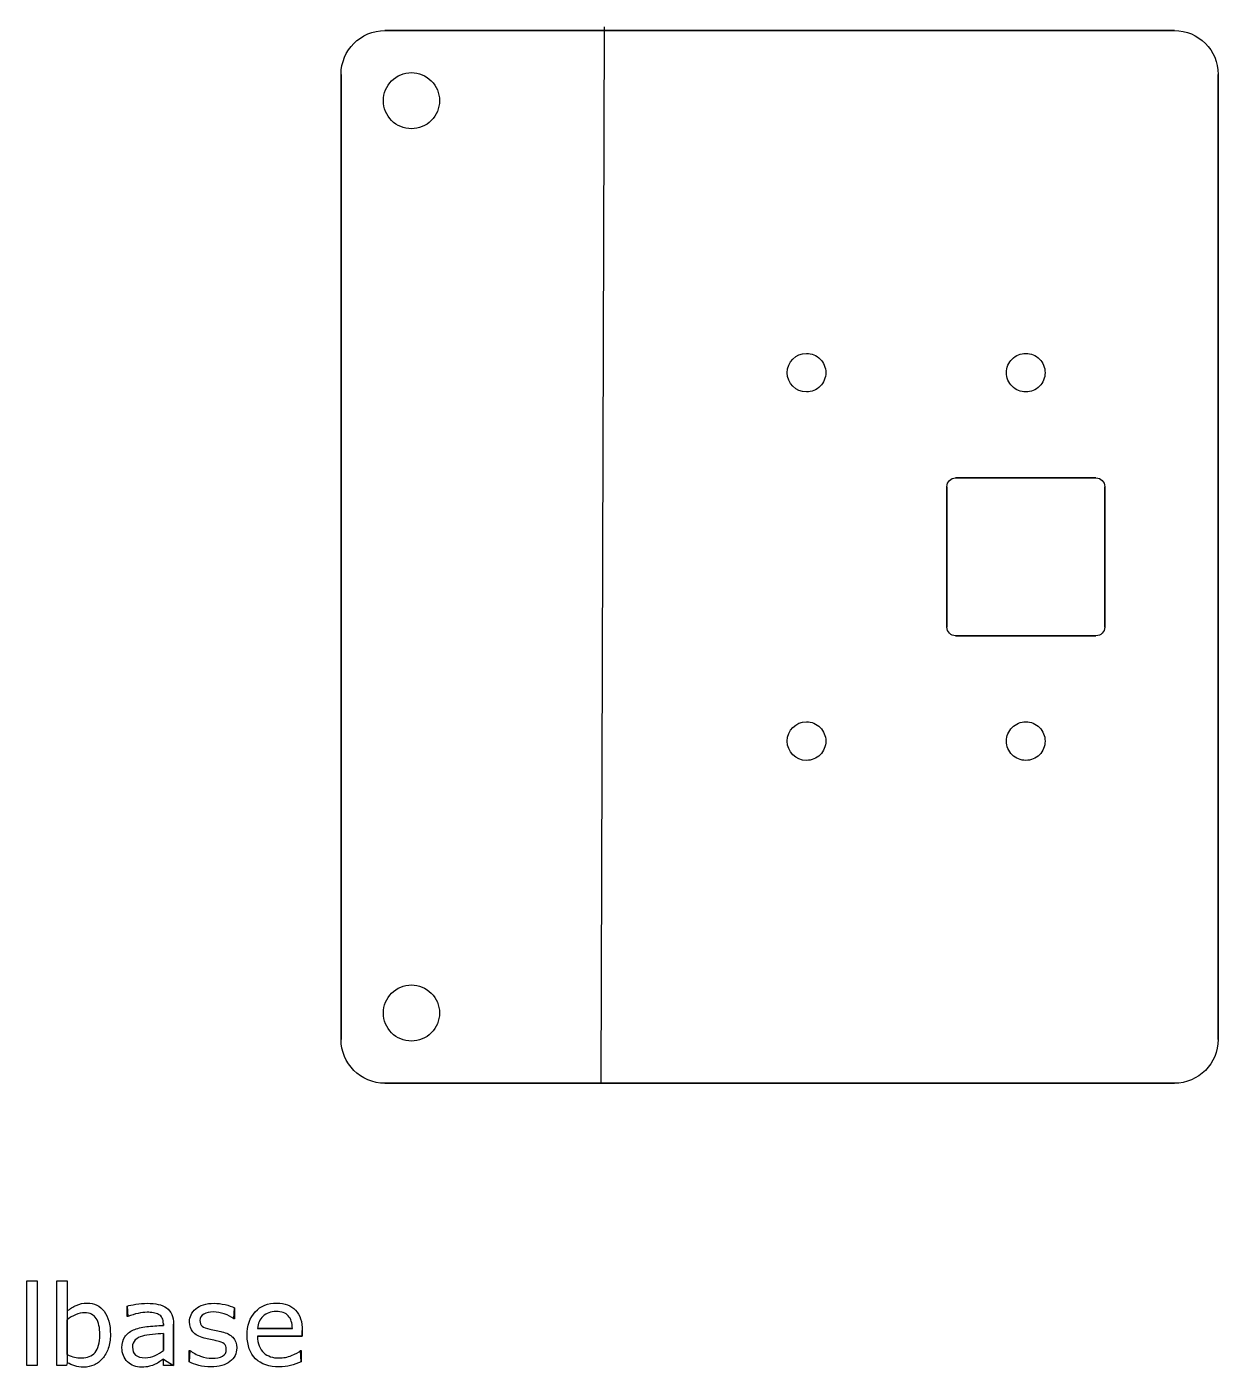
# Model space of a CAD drawing. Extents: x 90 to 629, y 114 to 572.
# Drawn here: x 404.5 to 597, y 114.1 to 330.7 of the extents above; entities that cross this region are included whole.
import ezdxf

# ---------------------------------------------------------------- set-up
doc = ezdxf.new("R2010")
doc.units = 0
doc.layers.add('Layer_1', color=7, linetype='CONTINUOUS')

msp = doc.modelspace()

# ---------------------------------------------------------------- linework, layer by layer
at = {"layer": 'Layer_1', "color": 7}
for points in [[(462.39424, 330.079343), (589.953296, 330.079343)], [(462.39424, 330.079343), (462.39424, 330.079343)], [(455.307624, 167.087223), (455.307624, 322.992727)], [(597.039912, 322.992727), (597.039912, 167.087223)], [(471.218416, 318.740751), (471.218416, 318.740751)], [(533.63496, 274.803743), (533.63496, 274.803743)], [(569.06804, 274.803743), (569.06804, 274.803743)], [(554.611376, 257.795895), (577.288536, 257.795895)], [(554.611376, 257.795895), (554.611376, 257.795895)], [(553.194048, 233.701407), (553.194048, 256.378575)], [(578.705864, 256.378575), (578.705864, 233.701407)], [(577.288536, 232.284087), (554.611376, 232.284087)], [(533.63496, 215.276191), (533.63496, 215.276191)], [(569.06804, 215.276191), (569.06804, 215.276191)], [(471.218416, 171.339191), (471.218416, 171.339191)], [(589.953296, 160.000607), (462.39424, 160.000607)], [(406.1834, 114.396367), (404.531056, 114.396367), (404.531056, 128.072143), (406.1834, 128.072143), (406.1834, 114.396367), (406.1834, 114.396367)], [(411.052536, 114.853399), (410.947072, 114.396367), (409.400192, 114.396367), (409.400192, 128.072143), (411.052536, 128.072143), (411.052536, 123.185431)], [(420.861136, 122.324111), (420.77324, 122.324111), (420.77324, 124.002815)], [(438.07012, 123.712775), (438.07012, 121.946167), (437.982224, 121.946167)], [(411.052536, 121.796791), (411.052536, 116.171791)], [(416.334768, 119.335847), (416.334768, 119.335847)], [(418.03984, 119.379767), (418.03984, 119.379767)], [(426.600392, 120.882695), (426.600392, 121.137575)], [(426.600392, 116.813359), (426.600392, 119.546759)], [(428.243944, 121.058479), (428.243944, 114.396375), (428.243944, 114.396367)], [(441.814256, 120.399295), (447.439256, 120.399295), (447.439256, 120.399295)], [(449.047656, 119.133671), (441.814256, 119.133671)], [(449.047656, 120.030151), (449.047656, 119.133671), (449.047656, 119.133671)], [(438.456832, 117.226447), (438.456832, 117.226447)], [(426.600392, 116.813359), (426.600392, 116.813359)], [(428.243944, 114.396367), (426.600392, 114.396367), (426.600392, 115.442263)], [(430.783984, 114.985231), (430.783984, 116.839727), (430.871872, 116.839727)], [(448.766408, 116.795775), (448.854296, 116.795775), (448.854296, 114.994023)]]:
    msp.add_lwpolyline(points, close=True, dxfattribs=at)
msp.add_lwpolyline([(497.827312, 330.682943), (497.305784, 160.000607)], dxfattribs=at)
for points in [[(455.307624, 322.992727), (455.307624, 326.918711), (458.468256, 330.079343), (462.39424, 330.079343)], [(589.953296, 330.079343), (593.87928, 330.079343), (597.039912, 326.918711), (597.039912, 322.992727)], [(463.475936, 321.947788), (464.326497, 322.798346), (465.480103, 323.276184), (466.682976, 323.276183)], [(466.682976, 323.276183), (467.885849, 323.276184), (469.039455, 322.798346), (469.890016, 321.947788)], [(462.147536, 318.740751), (462.147536, 319.943623), (462.625376, 321.097229), (463.475936, 321.947788)], [(469.890016, 321.947788), (470.740576, 321.097229), (471.218416, 319.943623), (471.218416, 318.740751)], [(463.475936, 315.533713), (462.625376, 316.384272), (462.147536, 317.537878), (462.147536, 318.740751)], [(471.218416, 318.740751), (471.218416, 317.537878), (470.740576, 316.384272), (469.890016, 315.533713)], [(466.682976, 314.205319), (465.480103, 314.205317), (464.326497, 314.683155), (463.475936, 315.533713)], [(469.890016, 315.533713), (469.039455, 314.683155), (467.885849, 314.205317), (466.682976, 314.205319)], [(527.398744, 274.803743), (527.398743, 276.525826), (528.794765, 277.921851), (530.516848, 277.921855)], [(530.516848, 277.921855), (531.343823, 277.921855), (532.136927, 277.593341), (532.721687, 277.008581)], [(563.745089, 277.008581), (564.329849, 277.593341), (565.122953, 277.921855), (565.949928, 277.921855)], [(565.949928, 277.921855), (566.776903, 277.921855), (567.570007, 277.593341), (568.154767, 277.008581)], [(532.721687, 277.008581), (533.306446, 276.423822), (533.63496, 275.630717), (533.63496, 274.803743)], [(562.831816, 274.803743), (562.831816, 275.630717), (563.16033, 276.423822), (563.745089, 277.008581)], [(568.154767, 277.008581), (568.739526, 276.423822), (569.06804, 275.630717), (569.06804, 274.803743)], [(530.516848, 271.685631), (528.794765, 271.685634), (527.398743, 273.08166), (527.398744, 274.803743)], [(533.63496, 274.803743), (533.63496, 273.976768), (533.306446, 273.183663), (532.721687, 272.598904)], [(563.745089, 272.598904), (563.16033, 273.183663), (562.831816, 273.976768), (562.831816, 274.803743)], [(569.06804, 274.803743), (569.06804, 273.976768), (568.739526, 273.183663), (568.154767, 272.598904)], [(532.721687, 272.598904), (532.136927, 272.014144), (531.343823, 271.68563), (530.516848, 271.685631)], [(565.949928, 271.685631), (565.122953, 271.68563), (564.329849, 272.014144), (563.745089, 272.598904)], [(568.154767, 272.598904), (567.570007, 272.014144), (566.776903, 271.68563), (565.949928, 271.685631)], [(553.194048, 256.378575), (553.194048, 257.163767), (553.826176, 257.795895), (554.611376, 257.795895)], [(577.288536, 257.795895), (578.073736, 257.795895), (578.705864, 257.163767), (578.705864, 256.378575)], [(554.611376, 232.284087), (553.826176, 232.284087), (553.194048, 232.916215), (553.194048, 233.701407)], [(578.705864, 233.701407), (578.705864, 232.916215), (578.073736, 232.284087), (577.288536, 232.284087)], [(527.398744, 215.276191), (527.398743, 216.998274), (528.794765, 218.394299), (530.516848, 218.394303)], [(530.516848, 218.394303), (531.343823, 218.394303), (532.136927, 218.065789), (532.721687, 217.481029)], [(532.721687, 217.481029), (533.306446, 216.89627), (533.63496, 216.103165), (533.63496, 215.276191)], [(562.831816, 215.276191), (562.831816, 216.103165), (563.16033, 216.89627), (563.745089, 217.481029)], [(563.745089, 217.481029), (564.329849, 218.065789), (565.122953, 218.394303), (565.949928, 218.394303)], [(565.949928, 218.394303), (566.776903, 218.394303), (567.570007, 218.065789), (568.154767, 217.481029)], [(568.154767, 217.481029), (568.739526, 216.89627), (569.06804, 216.103165), (569.06804, 215.276191)], [(530.516848, 212.158079), (528.794765, 212.158082), (527.398743, 213.554108), (527.398744, 215.276191)], [(533.63496, 215.276191), (533.63496, 214.449216), (533.306446, 213.656111), (532.721687, 213.071352)], [(563.745089, 213.071352), (563.16033, 213.656111), (562.831816, 214.449216), (562.831816, 215.276191)], [(569.06804, 215.276191), (569.06804, 214.449216), (568.739526, 213.656111), (568.154767, 213.071352)], [(532.721687, 213.071352), (532.136927, 212.486592), (531.343823, 212.158078), (530.516848, 212.158079)], [(565.949928, 212.158079), (565.122953, 212.158078), (564.329849, 212.486592), (563.745089, 213.071352)], [(568.154767, 213.071352), (567.570007, 212.486592), (566.776903, 212.158078), (565.949928, 212.158079)], [(463.475936, 174.546228), (464.326497, 175.396786), (465.480103, 175.874624), (466.682976, 175.874623)], [(466.682976, 175.874623), (467.885849, 175.874624), (469.039455, 175.396786), (469.890016, 174.546228)], [(462.147536, 171.339191), (462.147536, 172.542063), (462.625376, 173.695669), (463.475936, 174.546228)], [(469.890016, 174.546228), (470.740576, 173.695669), (471.218416, 172.542063), (471.218416, 171.339191)], [(463.475934, 168.132148), (462.625373, 168.982709), (462.147534, 170.136317), (462.147536, 171.339191)], [(471.218416, 171.339191), (471.218418, 170.136317), (470.740579, 168.982709), (469.890018, 168.132148)], [(462.39424, 160.000607), (458.468256, 160.000607), (455.307624, 163.161239), (455.307624, 167.087223)], [(466.682976, 166.803751), (465.480102, 166.803749), (464.326494, 167.281588), (463.475934, 168.132148)], [(469.890018, 168.132148), (469.039458, 167.281588), (467.88585, 166.803749), (466.682976, 166.803751)], [(597.039912, 167.087223), (597.039912, 163.161239), (593.87928, 160.000607), (589.953296, 160.000607)], [(411.052536, 123.185431), (411.515427, 123.566289), (412.007616, 123.876836), (412.529104, 124.117071)], [(412.529104, 124.117071), (413.050587, 124.363161), (413.636523, 124.486207), (414.286912, 124.486207)], [(414.286912, 124.486207), (415.447072, 124.486207), (416.361136, 124.040895), (417.029104, 123.150271)], [(420.77324, 124.002815), (421.095507, 124.090708), (421.561328, 124.187388), (422.170704, 124.292855)], [(422.170704, 124.292855), (422.78008, 124.398327), (423.380667, 124.451063), (423.972464, 124.451063)], [(423.972464, 124.451063), (424.663867, 124.451063), (425.264451, 124.392468), (425.774216, 124.275279)], [(425.774216, 124.275279), (426.289843, 124.163951), (426.735157, 123.970591), (427.11016, 123.695199)], [(427.11016, 123.695199), (427.479296, 123.425668), (427.760544, 123.077036), (427.953904, 122.649303)], [(431.074024, 122.596559), (431.243944, 122.953983), (431.498827, 123.273319), (431.838672, 123.554567)], [(431.838672, 123.554567), (432.166795, 123.829959), (432.582811, 124.046756), (433.08672, 124.204959)], [(433.08672, 124.204959), (433.596485, 124.369023), (434.164845, 124.451055), (434.7918, 124.451055)], [(434.7918, 124.451055), (435.377736, 124.451055), (435.969531, 124.377812), (436.567184, 124.231327)], [(436.567184, 124.231327), (437.170704, 124.090703), (437.671683, 123.917852), (438.07012, 123.712775)], [(441.44512, 123.071167), (442.324027, 124.014527), (443.478323, 124.486207), (444.908008, 124.486207)], [(444.908008, 124.486207), (446.232227, 124.486207), (447.251757, 124.099489), (447.9666, 123.326055)], [(412.423632, 122.596591), (411.931445, 122.391513), (411.474413, 122.124913), (411.052536, 121.796791)], [(413.882616, 122.912999), (413.402147, 122.912999), (412.915819, 122.807529), (412.423632, 122.596591)], [(415.754688, 121.998935), (415.367968, 122.608311), (414.743944, 122.912999), (413.882616, 122.912999)], [(416.334768, 119.335847), (416.334768, 120.507724), (416.141408, 121.39542), (415.754688, 121.998935)], [(417.029104, 123.150271), (417.702928, 122.259647), (418.03984, 121.002812), (418.03984, 119.379767)], [(422.51348, 122.816295), (421.980275, 122.704967), (421.429493, 122.540905), (420.861136, 122.324111)], [(423.963672, 122.992079), (423.530077, 122.992079), (423.04668, 122.933484), (422.51348, 122.816295)], [(424.991992, 122.921759), (424.663869, 122.968639), (424.321096, 122.992079), (423.963672, 122.992079)], [(425.835744, 122.649295), (425.601365, 122.784063), (425.320115, 122.874884), (424.991992, 122.921759)], [(426.39824, 122.069215), (426.269333, 122.315311), (426.081835, 122.508671), (425.835744, 122.649295)], [(426.600392, 121.137575), (426.600392, 121.512577), (426.533008, 121.823124), (426.39824, 122.069215)], [(427.953904, 122.649303), (428.147264, 122.221569), (428.243944, 121.691295), (428.243944, 121.058479)], [(430.827928, 121.453983), (430.827928, 121.858281), (430.90996, 122.23914), (431.074024, 122.596559)], [(431.364064, 119.819215), (431.00664, 120.264527), (430.827928, 120.809449), (430.827928, 121.453983)], [(433.139456, 122.702031), (432.72344, 122.473513), (432.515432, 122.13074), (432.515432, 121.673711)], [(432.515432, 121.673711), (432.515432, 121.269412), (432.641408, 120.964724), (432.89336, 120.759647)], [(434.668752, 123.053591), (434.065237, 123.053591), (433.555472, 122.936404), (433.139456, 122.702031)], [(436.444144, 122.728399), (435.840624, 122.945193), (435.248827, 123.053591), (434.668752, 123.053591)], [(437.982224, 121.946167), (437.560352, 122.256716), (437.047659, 122.51746), (436.444144, 122.728399)], [(440.135544, 119.247927), (440.135544, 120.853393), (440.572069, 122.127807), (441.44512, 123.071167)], [(442.701952, 122.341679), (442.180469, 121.820191), (441.884571, 121.172729), (441.814256, 120.399295)], [(444.82012, 123.123903), (443.935352, 123.123903), (443.229296, 122.863161), (442.701952, 122.341679)], [(446.78008, 122.411991), (446.352347, 122.886599), (445.699027, 123.123903), (444.82012, 123.123903)], [(447.439256, 120.399295), (447.433389, 121.266484), (447.213664, 121.937383), (446.78008, 122.411991)], [(447.9666, 123.326055), (448.687304, 122.552615), (449.047656, 121.45398), (449.047656, 120.030151)], [(415.552536, 116.505775), (416.074024, 117.109289), (416.334768, 118.052647), (416.334768, 119.335847)], [(418.03984, 119.379767), (418.03984, 118.559452), (417.922653, 117.821169), (417.68828, 117.164919)], [(420.377736, 119.045775), (420.700003, 119.508665), (421.157035, 119.871948), (421.748832, 120.135623)], [(421.748832, 120.135623), (422.346485, 120.399292), (423.064259, 120.578004), (423.902152, 120.671759)], [(423.199024, 119.160039), (422.724416, 119.025271), (422.340627, 118.814332), (422.047656, 118.527223)], [(424.816208, 119.414919), (424.136523, 119.356327), (423.597461, 119.271367), (423.199024, 119.160039)], [(423.902152, 120.671759), (424.74004, 120.765508), (425.639453, 120.83582), (426.600392, 120.882695)], [(426.600392, 119.546759), (426.096483, 119.517479), (425.501755, 119.473532), (424.816208, 119.414919)], [(433.200976, 118.817263), (432.339648, 119.04578), (431.727344, 119.379764), (431.364064, 119.819215)], [(432.89336, 120.759647), (433.139451, 120.554569), (433.537888, 120.387577), (434.088672, 120.258671)], [(434.088672, 120.258671), (434.39336, 120.188356), (434.733203, 120.118044), (435.1082, 120.047735)], [(435.1082, 120.047735), (435.489064, 119.97742), (435.805472, 119.912967), (436.057424, 119.854375)], [(436.057424, 119.854375), (436.825003, 119.678593), (437.4168, 119.376836), (437.832816, 118.949103)], [(441.50664, 115.486207), (440.592576, 116.370975), (440.135544, 117.624881), (440.135544, 119.247927)], [(441.814256, 119.133671), (441.814256, 118.530156), (441.905077, 118.002812), (442.08672, 117.551639)], [(417.68828, 117.164919), (417.459763, 116.508668), (417.149216, 115.957887), (416.75664, 115.512575)], [(419.903128, 117.244023), (419.903128, 117.988161), (420.061331, 118.588745), (420.377736, 119.045775)], [(420.825976, 115.002807), (420.210744, 115.588748), (419.903128, 116.33582), (419.903128, 117.244023)], [(422.047656, 118.527223), (421.754685, 118.245975), (421.6082, 117.856327), (421.6082, 117.358279)], [(421.6082, 117.358279), (421.6082, 116.795777), (421.778123, 116.370972), (422.117968, 116.083863)], [(434.229296, 118.588751), (433.854299, 118.65906), (433.511525, 118.735231), (433.200976, 118.817263)], [(435.152152, 118.404175), (434.917773, 118.456921), (434.610155, 118.518447), (434.229296, 118.588751)], [(436.435352, 117.894415), (436.212696, 118.093631), (435.784963, 118.263551), (435.152152, 118.404175)], [(436.154104, 115.908087), (436.564259, 116.14246), (436.769336, 116.511599), (436.769336, 117.015503)], [(436.769336, 117.015503), (436.769336, 117.402223), (436.658008, 117.695193), (436.435352, 117.894415)], [(438.456832, 117.226447), (438.456832, 116.329961), (438.084763, 115.594609), (437.340624, 115.020391)], [(437.832816, 118.949103), (438.248827, 118.515508), (438.456832, 117.941289), (438.456832, 117.226447)], [(442.08672, 117.551639), (442.268357, 117.106327), (442.517381, 116.740116), (442.833792, 116.453007)], [(411.052536, 116.171791), (411.521288, 115.960852), (411.922656, 115.814367), (412.25664, 115.732335)], [(412.283008, 114.326055), (411.866992, 114.454961), (411.456835, 114.630743), (411.052536, 114.853399)], [(412.25664, 115.732335), (412.596485, 115.650303), (412.980275, 115.609287), (413.408008, 115.609287)], [(413.408008, 115.609287), (414.322072, 115.609287), (415.036915, 115.908116), (415.552536, 116.505775)], [(416.75664, 115.512575), (416.340624, 115.049684), (415.883592, 114.701052), (415.385544, 114.466679)], [(423.075976, 114.123903), (422.191213, 114.123903), (421.441213, 114.416871), (420.825976, 115.002807)], [(422.117968, 116.083863), (422.457813, 115.802615), (422.976368, 115.661991), (423.673632, 115.661991)], [(423.673632, 115.661991), (424.253712, 115.661991), (424.783987, 115.773319), (425.264456, 115.995975)], [(425.264456, 115.995975), (425.744925, 116.224492), (426.190237, 116.496953), (426.600392, 116.813359)], [(426.002736, 115.020391), (425.75664, 114.844609), (425.516405, 114.703983), (425.282032, 114.598511)], [(426.600392, 115.442263), (426.453907, 115.342652), (426.254688, 115.202028), (426.002736, 115.020391)], [(432.304496, 114.413943), (431.700976, 114.589724), (431.194139, 114.780153), (430.783984, 114.985231)], [(430.871872, 116.839727), (431.39336, 116.447145), (431.97344, 116.133668), (432.612112, 115.899295)], [(432.612112, 115.899295), (433.250784, 115.670777), (433.863088, 115.556519), (434.449024, 115.556519)], [(437.340624, 115.020391), (436.602341, 114.446172), (435.5916, 114.159063), (434.3084, 114.159063)], [(434.449024, 115.556519), (435.175584, 115.556519), (435.743944, 115.673708), (436.154104, 115.908087)], [(445.321096, 114.167847), (443.692189, 114.167847), (442.420704, 114.6073), (441.50664, 115.486207)], [(442.833792, 116.453007), (443.13848, 116.171753), (443.498829, 115.960815), (443.91484, 115.820191)], [(443.91484, 115.820191), (444.336717, 115.679567), (444.799608, 115.609255), (445.303512, 115.609255)], [(445.303512, 115.609255), (445.971485, 115.609255), (446.642384, 115.741092), (447.316208, 116.004767)], [(448.854296, 114.994023), (448.297656, 114.759644), (447.729296, 114.563353), (447.149216, 114.405151)], [(447.316208, 116.004767), (447.995899, 116.274297), (448.479299, 116.537967), (448.766408, 116.795775)], [(413.741992, 114.123903), (413.185352, 114.123903), (412.699024, 114.191287), (412.283008, 114.326055)], [(415.385544, 114.466679), (414.887501, 114.238161), (414.339651, 114.123903), (413.741992, 114.123903)], [(424.332816, 114.264527), (423.975392, 114.170777), (423.556445, 114.123903), (423.075976, 114.123903)], [(425.282032, 114.598511), (425.00664, 114.463748), (424.690235, 114.35242), (424.332816, 114.264527)], [(434.3084, 114.159063), (433.581835, 114.159063), (432.913867, 114.244023), (432.304496, 114.413943)], [(447.149216, 114.405151), (446.569141, 114.246948), (445.959768, 114.167847), (445.321096, 114.167847)]]:
    msp.add_open_spline(points, degree=3, dxfattribs=at)

doc.saveas('drawing.dxf')
